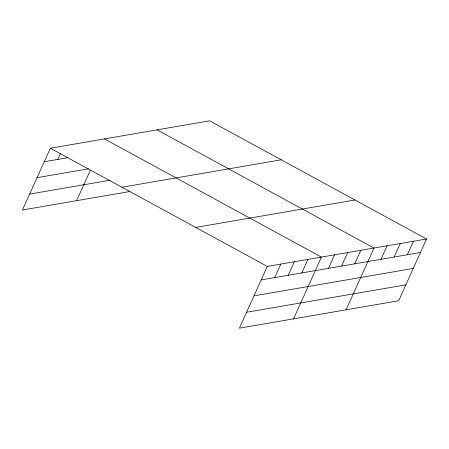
<?xml version="1.0" encoding="UTF-8"?>
<svg xmlns="http://www.w3.org/2000/svg" width="449" height="449" viewBox="0 0 449 449"><rect width="100%" height="100%" fill="white"/><g stroke="black" fill="none" stroke-linecap="round" stroke-linejoin="round"><path stroke-width="0.67" d="M426.55 238.997L267.278 266.414L239.39 328.185L398.661 300.763L426.55 238.997L209.61 120.815L50.339 148.237L22.45 210.003L129.16 191.633M57.775 159.417L60.548 153.277M76.605 200.681L90.344 170.244M274.715 277.594L280.816 264.085M288.252 275.265L294.353 261.75M301.79 272.936L307.891 259.421M293.539 318.863L321.428 257.092L104.494 138.915M328.472 268.345L334.572 254.83M341.61 266.083L347.711 252.568M354.749 263.821L360.85 250.306M346.1 309.81L373.989 248.044L157.055 129.868M381.027 259.292L387.128 245.783M394.166 257.03L400.272 243.521M407.31 254.768L413.411 241.259M44.238 161.747L67.928 157.672M37.048 177.675L88.492 168.818M29.64 194.08L110.072 180.234M121.932 187.233L281.203 159.816M195.685 227.413L354.963 199.996M261.178 279.929L420.449 252.506M253.988 295.852L413.26 268.435M246.58 312.257L405.851 284.84M50.339 148.237L267.278 266.414"/></g></svg>
